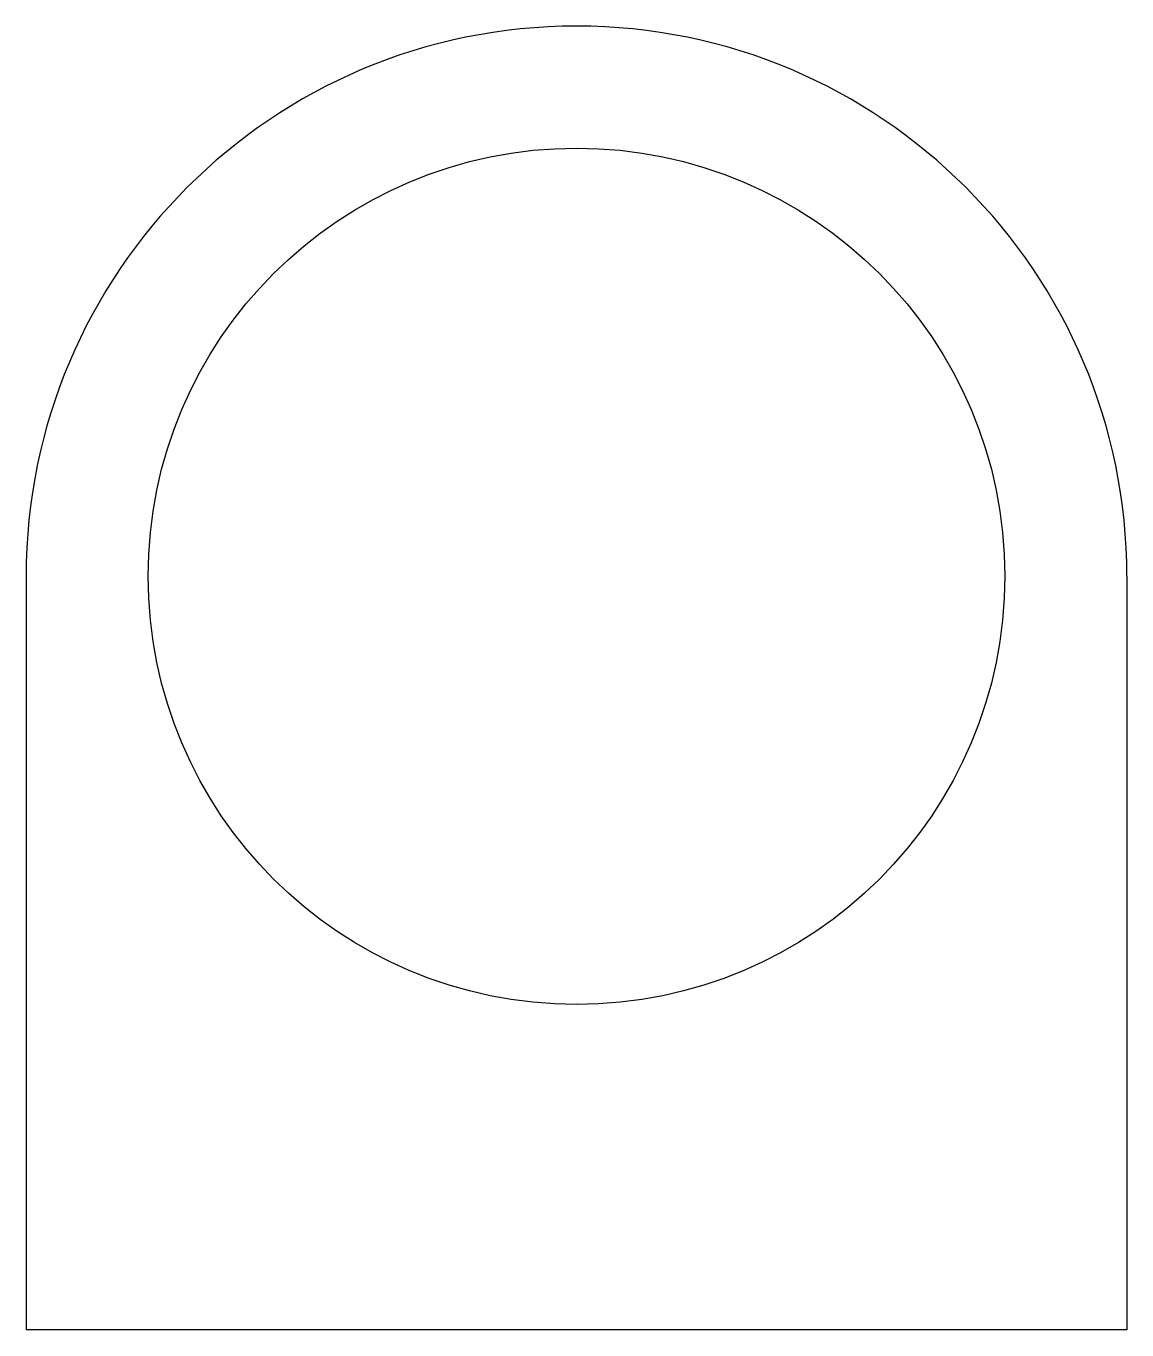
# Model space of a CAD drawing. Extents: x -2.71 to 2.71, y -3.71 to 2.71.
import ezdxf

# ---------------------------------------------------------------- set-up
doc = ezdxf.new("R2010")
doc.units = 0
doc.header["$MEASUREMENT"] = 0
doc.layers.add('VISIBLE', color=7, linetype='CONTINUOUS')

msp = doc.modelspace()

# ---------------------------------------------------------------- linework, layer by layer
at = {"layer": 'VISIBLE'}
for p, q in [((-2.705, 0), (-2.705, -3.705)), ((2.705, 0), (2.705, -3.705)), ((2.705, -3.705), (-2.705, -3.705))]:
    msp.add_line(p, q, dxfattribs=at)
msp.add_circle((0, 0), 2.105, dxfattribs=at)
msp.add_arc((0, 0), 2.705, 0, 180, dxfattribs=at)

doc.saveas('drawing.dxf')
